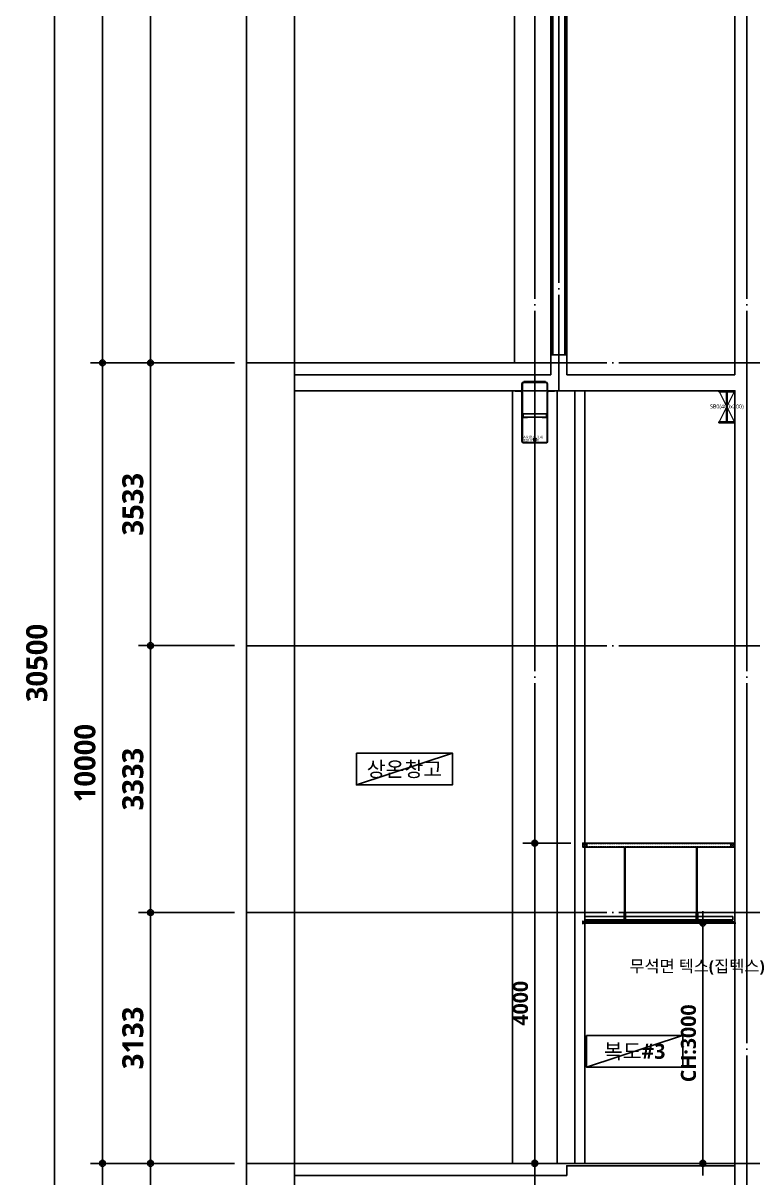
# Model space of a CAD drawing. Header units: millimetres. Extents: x 0 to 356400, y 0 to 68257.
# Drawn here: x 145533 to 154650, y 31519 to 45943 of the extents above; entities that cross this region are included whole.
import ezdxf
from ezdxf.enums import TextEntityAlignment as Align

# ---------------------------------------------------------------- set-up
doc = ezdxf.new("R2010")
doc.units = ezdxf.units.MM
doc.header["$LTSCALE"] = 75
doc.linetypes.add('CEN', pattern=[62, 60, -1, 0, -1])
doc.linetypes.add('HIDDEN', pattern=[0.375, 0.25, -0.125])
doc.layers.get('Defpoints').update_dxf_attribs({"color": 161})
for name, color, linetype in [('##좌굴방지', 6, 'Continuous'), ('A-ANNO-GRA2', 4, 'Continuous'), ('A-ANNO-LEAD', 4, 'Continuous'), ('A-ANNO-TEXT1', 7, 'Continuous'), ('A-CEN', 1, 'CEN'), ('A-FIN-TYP1', 6, 'Continuous'), ('A-FIN-TYP2', 4, 'Continuous'), ('A-FLOR-GW', 6, 'Continuous'), ('A-ST-AXIS-CEN', 252, 'CEN'), ('A-ST-AXIS-DIM', 7, 'Continuous'), ('A-ST-CONC', 2, 'Continuous'), ('A-WALL-DRY1', 7, 'Continuous'), ('C02-AA$0$A-FIN-TYP1', 6, 'Continuous'), ('C02-AA$0$A-SECT-CLNG', 6, 'Continuous'), ('C02-AA$0$A-SECT-MATR1', 4, 'Continuous'), ('ELE3', 4, 'Continuous'), ('철골', 2, 'Continuous')]:
    doc.layers.add(name, color=color, linetype=linetype)
for name, color, linetype, plot in [('A-ANNO-NPLT', 129, 'Continuous', False), ('Defpoint', 161, 'Continuous', False), ('G(그리드1)', 185, 'Continuous', False), ('G(그리드2)', 235, 'Continuous', False)]:
    doc.layers.add(name, color=color, linetype=linetype, plot=plot)
doc.layers.add('A-XXXX-NPLT', color=144, linetype='Continuous', lineweight=15, plot=False)
doc.styles.add('SH_대대리576', font='')
doc.styles.add('SH_진천_나눔', font='NanumGothicBold.ttf')
doc.styles.get("Standard").update_dxf_attribs({"font": 'arial.ttf'})
doc.styles.add('맑은고딕', font='malgun.ttf')
doc.styles.add('성본리_나눔BO', font='')
doc.styles.get('SH_대대리576').set_extended_font_data('NanumGothic', bold=True)
doc.styles.get('성본리_나눔BO').set_extended_font_data('NanumGothic', bold=True)
doc.dimstyles.new('SHP 75', dxfattribs={"dimscale": 75, "dimtxt": 3.5, "dimasz": 1, "dimexe": 2, "dimexo": 2, "dimgap": 1, "dimtad": 1, "dimdec": 0, "dimzin": 0, "dimdsep": 46, "dimtxsty": 'SH_대대리576', "dimblk": 'DIMDOT', "dimcen": 0.09, "dimclrd": 256, "dimclre": 256, "dimclrt": 3, "dimadec": 0, "dimazin": 1, "dimtfac": 1, "dimtdec": 0, "dimtix": 1, "dimtmove": 2, "dimatfit": 0, "dimldrblk": 'DIMDOT', "dimfxl": 1, "dimtfillclr": 3, "dimtolj": 1, "dimtzin": 0, "dimlwd": -1, "dimlwe": -1, "dimarcsym": 0})
doc.dimstyles.new('SHP 75 (in)', dxfattribs={"dimscale": 75, "dimtxt": 2.5, "dimasz": 1, "dimexe": 2, "dimexo": 2, "dimgap": 1, "dimtad": 1, "dimdec": 0, "dimzin": 0, "dimdsep": 46, "dimtxsty": 'SH_대대리576', "dimblk": 'DIMDOT', "dimblk1": 'NONE', "dimblk2": 'DIMDOT', "dimcen": 0.09, "dimclrd": 256, "dimclre": 256, "dimclrt": 3, "dimadec": 0, "dimazin": 1, "dimtfac": 1, "dimtdec": 0, "dimtix": 1, "dimtmove": 2, "dimatfit": 0, "dimldrblk": 'DIMDOT', "dimfxl": 1, "dimtfillclr": 3, "dimtolj": 1, "dimtzin": 0, "dimlwd": -1, "dimlwe": -1, "dimarcsym": 0})
pattern_1 = [(45, (-26621.6069, -1604.5902), (-0.25, 0.25), [])]

# ---------------------------------------------------------------- blocks, each defined once
blk = doc.blocks.new('DIMDOT')
at = {"color": 0}
blk.add_line((-2, 0), (2, 0), dxfattribs=at)
for radius in [0.5, 0.25]:
    blk.add_circle((0, 0), radius, dxfattribs=at)
blk = doc.blocks.new('*D2468')
at = {"layer": 'A-ST-AXIS-DIM'}
for p, q in [((148175, 51700), (146375, 51700)), ((146525, 51625), (146525, 41775)), ((148175, 41700), (146375, 41700))]:
    blk.add_line(p, q, dxfattribs=at)
at = {"layer": 'Defpoints', "color": 0}
for p in [(148325, 51700), (146525, 41700), (148325, 41700)]:
    blk.add_point(p, dxfattribs=at)
at = {"layer": 'A-ST-AXIS-DIM', "linetype": 'ByBlock', "xscale": 75, "yscale": 75, "zscale": 75}
for p, rotation in [((146525, 51700), 90), ((146525, 41700), 270)]:
    blk.add_blockref('DIMDOT', p, dxfattribs=dict(at, rotation=rotation))
at = {"layer": 'A-ST-AXIS-DIM', "color": 3, "insert": (146306, 46700), "char_height": 262.5, "attachment_point": 5, "rotation": 90, "style": 'SH_진천_나눔'}
blk.add_mtext('\\A1;10000', dxfattribs=at)
blk = doc.blocks.new('*D2469')
at = {"layer": 'A-ST-AXIS-DIM'}
for p, q in [((148175, 41700), (146375, 41700)), ((146525, 41625), (146525, 31775)), ((148175, 31700), (146375, 31700))]:
    blk.add_line(p, q, dxfattribs=at)
at = {"layer": 'Defpoints', "color": 0}
for p in [(148325, 41700), (146525, 31700), (148325, 31700)]:
    blk.add_point(p, dxfattribs=at)
at = {"layer": 'A-ST-AXIS-DIM', "linetype": 'ByBlock', "xscale": 75, "yscale": 75, "zscale": 75}
for p, rotation in [((146525, 41700), 90), ((146525, 31700), 270)]:
    blk.add_blockref('DIMDOT', p, dxfattribs=dict(at, rotation=rotation))
at = {"layer": 'A-ST-AXIS-DIM', "color": 3, "insert": (146306, 36700), "char_height": 262.5, "attachment_point": 5, "rotation": 90, "style": 'SH_진천_나눔'}
blk.add_mtext('\\A1;10000', dxfattribs=at)
blk = doc.blocks.new('*D2474')
at = {"layer": 'A-ST-AXIS-DIM'}
for p, q in [((148175, 53200), (145775, 53200)), ((145925, 53125), (145925, 22775)), ((148175, 22700), (145775, 22700))]:
    blk.add_line(p, q, dxfattribs=at)
at = {"layer": 'Defpoints', "color": 0}
for p in [(148325, 53200), (145925, 22700), (148325, 22700)]:
    blk.add_point(p, dxfattribs=at)
at = {"layer": 'A-ST-AXIS-DIM', "linetype": 'ByBlock', "xscale": 75, "yscale": 75, "zscale": 75}
for p, rotation in [((145925, 53200), 90), ((145925, 22700), 270)]:
    blk.add_blockref('DIMDOT', p, dxfattribs=dict(at, rotation=rotation))
at = {"layer": 'A-ST-AXIS-DIM', "color": 3, "insert": (145705.14027, 37950), "char_height": 262.5, "attachment_point": 5, "rotation": 90, "style": 'SH_진천_나눔'}
blk.add_mtext('\\A1;30500', dxfattribs=at)
blk = doc.blocks.new('*D2476')
at = {"layer": 'A-ST-AXIS-DIM'}
for p, q in [((148175, 31700), (146375, 31700)), ((146525, 31625), (146525, 27275)), ((148175, 27200), (146375, 27200))]:
    blk.add_line(p, q, dxfattribs=at)
at = {"layer": 'Defpoints', "color": 0}
for p in [(148325, 31700), (146525, 27200), (148325, 27200)]:
    blk.add_point(p, dxfattribs=at)
at = {"layer": 'A-ST-AXIS-DIM', "linetype": 'ByBlock', "xscale": 75, "yscale": 75, "zscale": 75}
for p, rotation in [((146525, 31700), 90), ((146525, 27200), 270)]:
    blk.add_blockref('DIMDOT', p, dxfattribs=dict(at, rotation=rotation))
at = {"layer": 'A-ST-AXIS-DIM', "color": 3, "insert": (146306, 29450), "char_height": 262.5, "attachment_point": 5, "rotation": 90, "style": 'SH_진천_나눔'}
blk.add_mtext('\\A1;4500', dxfattribs=at)
blk = doc.blocks.new('*D2482')
at = {"layer": 'A-ST-AXIS-DIM'}
for p, q in [((148175, 38167), (146975, 38167)), ((147125, 34908), (147125, 38092)), ((148175, 34833), (146975, 34833))]:
    blk.add_line(p, q, dxfattribs=at)
at = {"layer": 'Defpoints', "color": 0}
for p in [(147125, 38167), (148325, 38167), (148325, 34833)]:
    blk.add_point(p, dxfattribs=at)
at = {"layer": 'A-ST-AXIS-DIM', "linetype": 'ByBlock', "xscale": 75, "yscale": 75, "zscale": 75}
for p, rotation in [((147125, 38167), 90), ((147125, 34833), 270)]:
    blk.add_blockref('DIMDOT', p, dxfattribs=dict(at, rotation=rotation))
at = {"layer": 'A-ST-AXIS-DIM', "color": 3, "insert": (146905, 36500), "char_height": 262.5, "attachment_point": 5, "rotation": 90, "style": 'SH_진천_나눔'}
blk.add_mtext('\\A1;3333', dxfattribs=at)
blk = doc.blocks.new('*D2483')
at = {"layer": 'A-ST-AXIS-DIM'}
for p, q in [((148175, 34833), (146975, 34833)), ((147125, 34758), (147125, 31775)), ((148175, 31700), (146975, 31700))]:
    blk.add_line(p, q, dxfattribs=at)
at = {"layer": 'Defpoints', "color": 0}
for p in [(148325, 34833), (147125, 31700), (148325, 31700)]:
    blk.add_point(p, dxfattribs=at)
at = {"layer": 'A-ST-AXIS-DIM', "linetype": 'ByBlock', "xscale": 75, "yscale": 75, "zscale": 75}
for p, rotation in [((147125, 34833), 90), ((147125, 31700), 270)]:
    blk.add_blockref('DIMDOT', p, dxfattribs=dict(at, rotation=rotation))
at = {"layer": 'A-ST-AXIS-DIM', "color": 3, "insert": (146905, 33267), "char_height": 262.5, "attachment_point": 5, "rotation": 90, "style": 'SH_진천_나눔'}
blk.add_mtext('\\A1;3133', dxfattribs=at)
blk = doc.blocks.new('A$C1BF15DB8')
at = {"layer": 'A-ANNO-NPLT'}
for p, q in [((-21, 14, 0), (-21, -10, 0)), ((0, 0, 0), (-31, 0, 0))]:
    blk.add_line(p, q, dxfattribs=at)
at = {"layer": 'C02-AA$0$A-FIN-TYP1'}
blk.add_line((0, 24), (0, 0), dxfattribs=at)
at = {"layer": 'C02-AA$0$A-SECT-CLNG', "color": 8}
blk.add_line((4, 44), (4, 82), dxfattribs=at)
at = {"layer": 'C02-AA$0$A-SECT-MATR1'}
blk.add_lwpolyline([(-21, 14), (-6, 14), (-6, -1), (9, -1), (9, 0), (-5, 0), (-5, 15), (-20, 15), (-20, 29), (-21, 29)], close=True, dxfattribs=at)
blk = doc.blocks.new('A$C1A1450A5')
at = {"layer": 'C02-AA$0$A-SECT-CLNG', "color": 8}
for p, q in [((-7, 0), (-7, -3)), ((7, 0), (-7, 0)), ((7, 0), (7, -3)), ((10, -3), (-10, -3)), ((-10, -3), (-10, -83)), ((10, -6), (-10, -6)), ((10, -37), (-10, -37)), ((10, -83), (-10, -83)), ((-7, -9), (-7, -6)), ((7, -9), (-7, -9)), ((-4, -14), (-4, -9)), ((4, -14), (-4, -14)), ((4, -14), (4, -9)), ((7, -9), (7, -6)), ((10, -3), (10, -83))]:
    blk.add_line(p, q, dxfattribs=at)
blk = doc.blocks.new('*U3611')
at = {"layer": 'A-ANNO-NPLT'}
for p, q in [((-975, 14), (-975, 0)), ((925, 14), (925, 0)), ((-960, 0), (-975, 0)), ((910, 0), (925, 0))]:
    blk.add_line(p, q, dxfattribs=at)
at = {"layer": 'A-FIN-TYP2', "color": 8}
for p, q in [((-972, 997), (-928, 953)), ((-972, 953), (-928, 997)), ((922, 997), (878, 953)), ((922, 953), (878, 997))]:
    blk.add_line(p, q, dxfattribs=at)
at = {"layer": 'A-FIN-TYP2', "color": 8, "linetype": 'HIDDEN'}
for p, q in [((-925, 997), (875, 997)), ((-925, 953), (875, 953))]:
    blk.add_line(p, q, dxfattribs=at)
for points in [[(-928, 953), (-972, 953), (-972, 997), (-928, 997)], [(878, 953), (922, 953), (922, 997), (878, 997)]]:
    blk.add_lwpolyline(points, close=True, dxfattribs=at)
at = {"layer": 'C02-AA$0$A-FIN-TYP1'}
for p, q in [((-925, 1000), (875, 1000)), ((-925, 950), (875, 950)), ((-954, 24), (904, 24)), ((-954, 12), (904, 12)), ((-954, 0), (904, 0)), ((-975, 0), (-975, 0))]:
    blk.add_line(p, q, dxfattribs=at)
for points in [[(-925, 950), (-975, 950), (-975, 1000), (-925, 1000)], [(875, 950), (925, 950), (925, 1000), (875, 1000)]]:
    blk.add_lwpolyline(points, close=True, dxfattribs=at)
at = {"layer": 'C02-AA$0$A-SECT-CLNG', "color": 8}
for p, q in [((-454, 950), (-454, 125)), ((-447, 950), (-447, 125)), ((446, 950), (446, 125)), ((453, 950), (453, 125)), ((-950, 82), (900, 82)), ((-950, 44), (900, 44))]:
    blk.add_line(p, q, dxfattribs=at)
for p in [(-450, 125), (450, 125)]:
    blk.add_blockref('A$C1A1450A5', p, dxfattribs=at)
at = {"layer": 'C02-AA$0$A-SECT-MATR1'}
blk.add_blockref('A$C1BF15DB8', (-954, 0), dxfattribs=at)
at = {"layer": 'C02-AA$0$A-SECT-MATR1', "extrusion": (0, 0, -1), "zscale": -1}
blk.add_blockref('A$C1BF15DB8', (-904, 0), dxfattribs=at)
blk = doc.blocks.new('*D3607')
at = {"layer": 'A-ST-AXIS-DIM'}
for p, q in [((154275, 34700), (153875, 34700)), ((154025, 34625), (154025, 31775)), ((154275, 31700), (153875, 31700))]:
    blk.add_line(p, q, dxfattribs=at)
at = {"layer": 'Defpoints', "color": 0}
for p in [(154425, 34700), (154025, 31700), (154425, 31700)]:
    blk.add_point(p, dxfattribs=at)
at = {"layer": 'A-ST-AXIS-DIM', "linetype": 'ByBlock', "xscale": 75, "yscale": 75, "zscale": 75}
for p, rotation in [((154025, 34700), 90), ((154025, 31700), 270)]:
    blk.add_blockref('DIMDOT', p, dxfattribs=dict(at, rotation=rotation))
at = {"layer": 'A-ST-AXIS-DIM', "color": 3, "insert": (153846, 33200), "char_height": 187.5, "attachment_point": 5, "rotation": 90, "style": 'SH_대대리576'}
blk.add_mtext('\\A1;CH:3000', dxfattribs=at)
blk = doc.blocks.new('_None')
blk = doc.blocks.new('*D3608')
at = {"layer": 'A-ST-AXIS-DIM'}
for p, q in [((152375, 35700), (151775, 35700)), ((151925, 35625), (151925, 31775)), ((152213, 31700), (151775, 31700))]:
    blk.add_line(p, q, dxfattribs=at)
at = {"layer": 'Defpoints', "color": 0}
for p in [(152525, 35700), (151925, 31700), (152363, 31700)]:
    blk.add_point(p, dxfattribs=at)
at = {"layer": 'A-ST-AXIS-DIM', "linetype": 'ByBlock', "xscale": 75, "yscale": 75, "zscale": 75}
for p, rotation in [((151925, 35700), 90), ((151925, 31700), 270)]:
    blk.add_blockref('DIMDOT', p, dxfattribs=dict(at, rotation=rotation))
at = {"layer": 'A-ST-AXIS-DIM', "color": 3, "insert": (151747, 33700), "char_height": 187.5, "attachment_point": 5, "rotation": 90, "style": 'SH_대대리576'}
blk.add_mtext('\\A1;4000', dxfattribs=at)
blk = doc.blocks.new('*D8499')
at = {"layer": 'A-ST-AXIS-DIM'}
for p, q in [((148175, 41700), (146975, 41700)), ((147125, 41625), (147125, 38242)), ((148175, 38167), (146975, 38167))]:
    blk.add_line(p, q, dxfattribs=at)
at = {"layer": 'Defpoints', "color": 0}
for p in [(148325, 41700), (147125, 38167), (148325, 38167)]:
    blk.add_point(p, dxfattribs=at)
at = {"layer": 'A-ST-AXIS-DIM', "linetype": 'ByBlock', "xscale": 75, "yscale": 75, "zscale": 75}
for p, rotation in [((147125, 41700), 90), ((147125, 38167), 270)]:
    blk.add_blockref('DIMDOT', p, dxfattribs=dict(at, rotation=rotation))
at = {"layer": 'A-ST-AXIS-DIM', "color": 3, "insert": (146905, 39933), "char_height": 262.5, "attachment_point": 5, "rotation": 90, "style": 'SH_진천_나눔'}
blk.add_mtext('\\A1;3533', dxfattribs=at)
blk = doc.blocks.new('G$CC67454FE')
at = {"layer": 'A-XXXX-NPLT'}
for p, q in [((106, 400), (306, 0)), ((106, 0), (306, 400))]:
    blk.add_line(p, q, dxfattribs=at)
at = {"layer": '철골', "ltscale": 3}
for p, q in [((106, 400), (306, 400)), ((106, 400), (106, 387)), ((202, 387), (106, 387)), ((202, 13), (202, 387)), ((210, 13), (210, 387)), ((210, 387), (306, 387)), ((306, 400), (306, 387)), ((202, 13), (106, 13)), ((106, 0), (106, 13)), ((106, 0), (306, 0)), ((306, 13), (210, 13)), ((306, 0), (306, 13))]:
    blk.add_line(p, q, dxfattribs=at)
at = {"layer": 'A-XXXX-NPLT', "style": '맑은고딕'}
blk.add_text('SB0(400x200)', height=50, dxfattribs=at).set_placement((206, 200), align=Align.MIDDLE)
blk = doc.blocks.new('G$C802A568B')
h = blk.add_hatch()
h.set_pattern_fill('ANSI31', color=252, scale=0.1, angle=45, style=0)
h.set_pattern_definition(pattern_1)
h.paths.add_polyline_path([(219, 760), (269, 760), (269, 754), (219, 754)])
h = blk.add_hatch()
h.set_pattern_fill('ANSI31', color=252, scale=0.1, angle=45, style=0)
h.set_pattern_definition(pattern_1)
h.paths.add_polyline_path([(84, 645), (84, 695), (90, 695), (90, 645)])
h = blk.add_hatch()
h.set_pattern_fill('ANSI31', color=252, scale=0.1, angle=45, style=0)
h.set_pattern_definition(pattern_1)
h.paths.add_polyline_path([(404, 645), (404, 695), (398, 695), (398, 645)])
at = {"layer": '##좌굴방지'}
for points in [[(398, 322), (90, 322), (90, 316), (150, 316), (150, 322)], [(98, 322), (98, 362), (390, 362), (390, 322)], [(398, 322), (398, 316), (338, 316), (338, 322)]]:
    blk.add_lwpolyline(points, dxfattribs=at)
at = {"color": 2, "linetype": 'Continuous'}
for p, q in [((84, 645), (84, 739)), ((90, 645), (90, 739)), ((105, 760), (383, 760)), ((105, 754), (383, 754)), ((398, 645), (398, 739)), ((404, 645), (404, 739)), ((84, 645), (90, 645)), ((404, 645), (398, 645))]:
    blk.add_line(p, q, dxfattribs=at)
at = {"color": 3, "linetype": 'Continuous'}
for p, q in [((109, 760), (109, 766)), ((109, 766), (379, 766)), ((109, 760), (379, 760)), ((379, 760), (379, 766))]:
    blk.add_line(p, q, dxfattribs=at)
at = {"color": 7, "linetype": 'Continuous'}
for p, q in [((84, 625), (84, 515)), ((404, 625), (404, 515))]:
    blk.add_line(p, q, dxfattribs=at)
at = {"color": 2, "linetype": 'Continuous'}
for points in [[(226, 54), (231, 56), (243, 24, -0.520567), (226, 0), (102, 0, -0.414214), (84, 18), (84, 630, 0.413373), (70, 644), (0, 644), (0, 650), (70, 650, -0.413938), (90, 630), (90, 18, 0.414214), (102, 6), (226, 6, 0.520567), (237, 22)], [(262, 54), (257, 56), (245, 24, 0.520567), (262, 0), (386, 0, 0.414214), (404, 18), (404, 630, -0.413373), (418, 644), (488, 644), (488, 650), (418, 650, 0.413938), (398, 630), (398, 18, -0.414214), (386, 6), (262, 6, -0.520567), (251, 22)]]:
    blk.add_lwpolyline(points, format="xyb", close=True, dxfattribs=at)
for centre, radius, start, end in [((105, 739), 21, 90, 180), ((105, 739), 15, 90, 180), ((383, 739), 21, 0, 90), ((383, 739), 15, 0, 90)]:
    blk.add_arc(centre, radius, start, end, dxfattribs=at)
at = {"layer": 'Defpoint', "linetype": 'Continuous'}
for s, p in [('AG1B (1,3,4)', (102, 73)), ('320 X 850', (102, 33))]:
    blk.add_text(s, height=30, dxfattribs=at).set_placement(p, align=Align.MIDDLE_LEFT)

msp = doc.modelspace()

# ---------------------------------------------------------------- linework, layer by layer
at = {"layer": 'A-ANNO-GRA2'}
for points in [[(149696.2, 36825.8), (150896.2, 36825.8), (150896.2, 36427.6), (149696.2, 36427.6)], [(152572.6, 33298.2), (153772.6, 33298.2), (153772.6, 32900), (152572.6, 32900)]]:
    msp.add_lwpolyline(points, close=True, dxfattribs=at)
at = {"layer": 'A-ANNO-LEAD'}
msp.add_lwpolyline([(152886.6, 34695.9, 0, 48, 0), (152886.6, 34551.9, 0, 0, 0), (152886.6, 34158.8, 0, 0, 0), (153036.6, 34158.8, 0, 0, 0)], format="xyseb", dxfattribs=at)
at = {"layer": 'A-CEN'}
for p, q in [((154575, 56300), (154575, 9200)), ((152225, 51850), (152225, 41350)), ((148325, 41700), (166225, 41700)), ((148325, 38166.7), (166225, 38166.7)), ((148325, 34833.3), (166225, 34833.3)), ((148325, 31700), (166225, 31700))]:
    msp.add_line(p, q, dxfattribs=at)
at = {"layer": 'A-FIN-TYP1'}
for p, q in [((152125, 41700), (148925, 41700)), ((154425, 31700), (148925, 31700))]:
    msp.add_line(p, q, dxfattribs=at)
at = {"layer": 'A-FLOR-GW'}
for p, q in [((152425, 41350), (152425, 31700)), ((152550, 41350), (152550, 31700))]:
    msp.add_line(p, q, dxfattribs=at)
at = {"layer": 'A-ST-AXIS-CEN'}
msp.add_line((151925, 56300), (151925, 9200), dxfattribs=at)
at = {"layer": 'A-ST-CONC'}
for p, q in [((154425, 51550), (154425, 41550)), ((152125, 41550), (148925, 41550)), ((154425, 41550), (152325, 41550))]:
    msp.add_line(p, q, dxfattribs=at)
for points in [[(152125, 41550), (152125, 41800), (152325, 41800), (152325, 41550)], [(154425, 22550), (154425, 41350), (148925, 41350)], [(148925, 31550), (152325, 31550), (152325, 31670), (154425, 31670)]]:
    msp.add_lwpolyline(points, dxfattribs=at)
at = {"layer": 'A-WALL-DRY1'}
for p, q in [((152125, 51550), (152125, 41800)), ((152137.5, 51550), (152137.5, 41800)), ((152150, 51550), (152150, 41800)), ((152300, 51550), (152300, 41800)), ((152312.5, 51550), (152312.5, 41800)), ((152325, 51550), (152325, 41800))]:
    msp.add_line(p, q, dxfattribs=at)
at = {"layer": 'ELE3'}
for p, q in [((151671, 51550), (151671, 41700)), ((152325, 51550), (152325, 41700)), ((151646, 41350), (151646, 31700)), ((152204, 41350), (152204, 31700))]:
    msp.add_line(p, q, dxfattribs=at)
at = {"layer": 'G(그리드1)'}
for points in [[(168625, 58700), (145925, 58700), (145925, 7400), (168625, 7400)], [(168025, 58100), (146525, 58100), (146525, 8000), (168025, 8000)], [(167425, 57500), (147125, 57500), (147125, 8600), (167425, 8600)], [(166225, 56300), (148325, 56300), (148325, 9200), (166225, 9200)]]:
    msp.add_lwpolyline(points, close=True, dxfattribs=at)
at = {"layer": 'G(그리드2)'}
for p, q in [((150896.2, 36825.8), (149696.2, 36427.6)), ((153769.7, 33298.2), (152569.7, 32900))]:
    msp.add_line(p, q, dxfattribs=at)
msp.add_lwpolyline([(165625, 55700), (148925, 55700), (148925, 9800), (165625, 9800)], close=True, dxfattribs=at)

# ---------------------------------------------------------------- block references
for name, p in [('G$C802A568B', (151681, 40700)), ('G$CC67454FE', (154118.6, 40950)), ('*U3611', (153500, 34700))]:
    msp.add_blockref(name, p)

# ---------------------------------------------------------------- texts
at = {"layer": 'A-ANNO-TEXT1', "style": '성본리_나눔BO'}
for s, p in [('상온창고', (150296.2, 36626.7)), ('복도#3', (153172.6, 33099.1))]:
    msp.add_text(s, height=187.5, dxfattribs=at).set_placement(p, align=Align.MIDDLE)
at = {"layer": 'A-ANNO-TEXT1', "style": 'SH_진천_나눔'}
msp.add_text('무석면 텍스(집텍스)', height=150, dxfattribs=at).set_placement((153107.7, 34088.3))

# ---------------------------------------------------------------- dimensions: what is measured, and where the dimension line sits
at = {"layer": 'A-ST-AXIS-DIM'}
for base, p1, p2, angle, dimstyle, override, picture, middle in [((145925, 22700), (148325, 53200), (148325, 22700), 90, 'SHP 75', {"dimtxsty": 'SH_진천_나눔', "dimldrblk": 'DIMDOT'}, '*D2474', (145705.1, 37950)), ((146525, 41700), (148325, 51700), (148325, 41700), 90, 'SHP 75', {"dimtxsty": 'SH_진천_나눔', "dimldrblk": 'DIMDOT'}, '*D2468', (146306.1, 46700)), ((146525, 31700), (148325, 41700), (148325, 31700), 90, 'SHP 75', {"dimtxsty": 'SH_진천_나눔', "dimldrblk": 'DIMDOT'}, '*D2469', (146306.1, 36700)), ((147125, 38166.7), (148325, 41700), (148325, 38166.7), 90, 'SHP 75', {"dimtxsty": 'SH_진천_나눔', "dimldrblk": 'DIMDOT'}, '*D8499', (146905.1, 39933.3)), ((147125, 38166.7), (148325, 34833.3), (148325, 38166.7), 270, 'SHP 75', {"dimtxsty": 'SH_진천_나눔', "dimldrblk": 'DIMDOT'}, '*D2482', (146905.1, 36500)), ((151925, 31700), (152525, 35700), (152363.3, 31700), 270, 'SHP 75 (in)', {"dimtxsty": 'SH_대대리576', "dimldrblk": 'DIMDOT'}, '*D3608', (151747.2, 33700)), ((147125, 31700), (148325, 34833.3), (148325, 31700), 90, 'SHP 75', {"dimtxsty": 'SH_진천_나눔', "dimldrblk": 'DIMDOT'}, '*D2483', (146905.1, 33266.7)), ((146525, 27200), (148325, 31700), (148325, 27200), 90, 'SHP 75', {"dimtxsty": 'SH_진천_나눔', "dimldrblk": 'DIMDOT'}, '*D2476', (146305.7, 29450))]:
    dim = msp.add_linear_dim(base=base, p1=p1, p2=p2, angle=angle, dimstyle=dimstyle, override=override, dxfattribs=at)
    dim.commit()
    dim.dimension.update_dxf_attribs({"geometry": picture, "text_midpoint": middle})
dim = msp.add_linear_dim(base=(154025, 31700), p1=(154425, 34700), p2=(154425, 31700), angle=270, text='CH:<>', dimstyle='SHP 75 (in)', override={"dimtxsty": 'SH_대대리576', "dimldrblk": 'DIMDOT'}, dxfattribs=at)
dim.commit()
dim.dimension.update_dxf_attribs({"geometry": '*D3607', "text_midpoint": (153845.9, 33200)})

doc.saveas('drawing.dxf')
